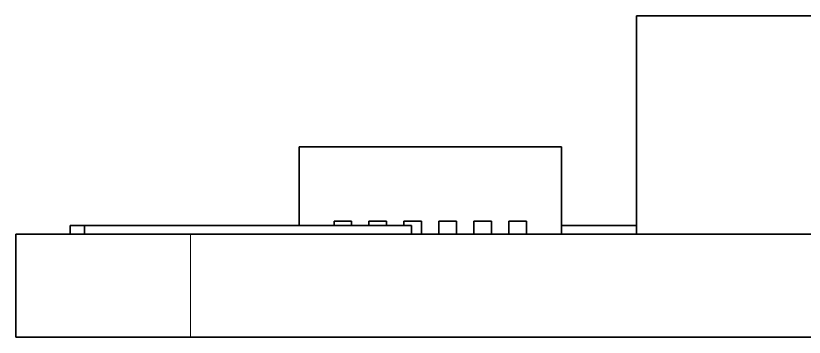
# Model space of a CAD drawing. Extents: x 487 to 800, y 314 to 605.
# Drawn here: x 577.72 to 586.74, y 464.23 to 467.91 of the extents above; entities that cross this region are included whole.
import ezdxf

# ---------------------------------------------------------------- set-up
doc = ezdxf.new("R2010")
doc.units = 0

msp = doc.modelspace()

# ---------------------------------------------------------------- linework, layer by layer
at = {"color": 7, "lineweight": 35, "ltscale": 0.4}
msp.add_line((584.817, 467.9076), (600.817, 467.9076), dxfattribs=at)
at = {"color": 7, "lineweight": 35, "ltscale": 0.0625}
msp.add_line((584.817, 467.9076), (584.817, 465.4076), dxfattribs=at)
at = {"color": 7, "lineweight": 35, "ltscale": 0.075}
msp.add_line((580.957, 466.4076), (583.957, 466.4076), dxfattribs=at)
at = {"color": 7, "lineweight": 35, "ltscale": 0.0225}
msp.add_line((580.957, 466.4076), (580.957, 465.5076), dxfattribs=at)
at = {"color": 7, "lineweight": 35, "ltscale": 0.025}
msp.add_line((583.957, 466.4076), (583.957, 465.4076), dxfattribs=at)
at = {"color": 7, "lineweight": 35, "ltscale": 0.005}
for p, q in [((581.5569, 465.5576), (581.3569, 465.5576)), ((581.5569, 465.5576), (581.3569, 465.5576)), ((581.957, 465.5576), (581.757, 465.5576)), ((581.957, 465.5576), (581.757, 465.5576)), ((582.3569, 465.5576), (582.1569, 465.5576)), ((582.3569, 465.5576), (582.1569, 465.5576)), ((582.757, 465.5576), (582.5569, 465.5576)), ((582.757, 465.5576), (582.5569, 465.5576)), ((583.5569, 465.5576), (583.3569, 465.5576)), ((583.5569, 465.5576), (583.3569, 465.5576))]:
    msp.add_line(p, q, dxfattribs=at)
at = {"color": 7, "lineweight": 35, "ltscale": 0.001249}
for p, q in [((581.3569, 465.5076), (581.3569, 465.5576)), ((581.3569, 465.5576), (581.3569, 465.5076)), ((581.5569, 465.5076), (581.5569, 465.5576)), ((581.5569, 465.5576), (581.5569, 465.5076)), ((581.757, 465.5076), (581.757, 465.5576)), ((581.757, 465.5576), (581.757, 465.5076)), ((581.957, 465.5076), (581.957, 465.5576)), ((581.957, 465.5576), (581.957, 465.5076)), ((582.1569, 465.5076), (582.1569, 465.5576)), ((582.1569, 465.5576), (582.1569, 465.5076))]:
    msp.add_line(p, q, dxfattribs=at)
at = {"color": 7, "lineweight": 35, "ltscale": 0.003749}
for p, q in [((582.3569, 465.4076), (582.3569, 465.5576)), ((582.5569, 465.4076), (582.5569, 465.5576)), ((582.757, 465.4076), (582.757, 465.5576)), ((582.957, 465.4076), (582.957, 465.5576)), ((583.1569, 465.4076), (583.1569, 465.5576)), ((583.3569, 465.4076), (583.3569, 465.5576)), ((583.5569, 465.4076), (583.5569, 465.5576)), ((583.957, 465.4076), (583.957, 465.5576))]:
    msp.add_line(p, q, dxfattribs=at)
at = {"color": 7, "lineweight": 35, "ltscale": 0.00375}
for p, q in [((582.3569, 465.5576), (582.3569, 465.4076)), ((582.5569, 465.5576), (582.5569, 465.4076)), ((582.757, 465.5576), (582.757, 465.4076)), ((582.957, 465.5576), (582.957, 465.4076)), ((583.1569, 465.5576), (583.1569, 465.4076)), ((583.3569, 465.5576), (583.3569, 465.4076)), ((583.5569, 465.5576), (583.5569, 465.4076))]:
    msp.add_line(p, q, dxfattribs=at)
at = {"color": 7, "lineweight": 35, "ltscale": 0.004999}
msp.add_line((583.1569, 465.5576), (582.957, 465.5576), dxfattribs=at)
msp.add_line((583.1569, 465.5576), (582.957, 465.5576), dxfattribs=at)
at = {"color": 7, "lineweight": 35, "ltscale": 0.004132}
msp.add_line((578.3381, 465.5076), (578.5034, 465.5076), dxfattribs=at)
at = {"color": 7, "lineweight": 35, "ltscale": 0.0025}
for p, q in [((578.3381, 465.5076), (578.3381, 465.4076)), ((578.5035, 465.5076), (578.5035, 465.4076)), ((582.2419, 465.5076), (582.2419, 465.4076))]:
    msp.add_line(p, q, dxfattribs=at)
at = {"color": 7, "lineweight": 35, "ltscale": 0.093462}
msp.add_line((578.5035, 465.5076), (582.2419, 465.5076), dxfattribs=at)
at = {"color": 7, "lineweight": 35, "ltscale": 0.0215}
msp.add_line((583.957, 465.5076), (584.817, 465.5076), dxfattribs=at)
at = {"color": 7, "lineweight": 35, "ltscale": 0.0295}
msp.add_line((577.7169, 465.4076), (577.7169, 464.2276), dxfattribs=at)
at = {"color": 7, "lineweight": 35, "ltscale": 0.05}
for p, q in [((579.7169, 465.4076), (577.7169, 465.4076)), ((579.7169, 464.2276), (577.7169, 464.2276))]:
    msp.add_line(p, q, dxfattribs=at)
at = {"color": 7, "lineweight": 13, "ltscale": 0.0295}
msp.add_line((579.7169, 465.4076), (579.7169, 464.2276), dxfattribs=at)
at = {"color": 7, "lineweight": 35}
for p, q in [((579.7169, 465.4076), (608.7169, 465.4076)), ((579.7169, 464.2276), (608.7169, 464.2276))]:
    msp.add_line(p, q, dxfattribs=at)

doc.saveas('drawing.dxf')
